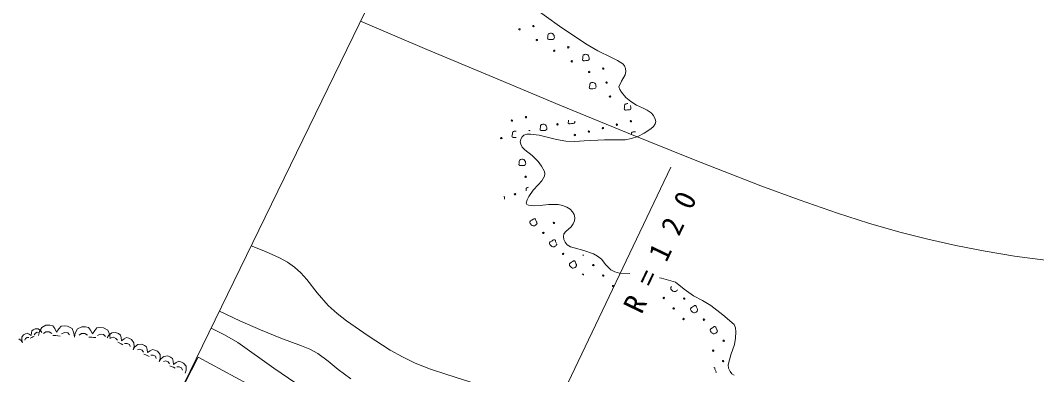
# Model space of a CAD drawing. Units: millimetres, scale not verified. Extents: x 69965 to 709965, y -3686 to 356314.
# Drawn here: x 401881 to 472318, y 290138 to 314653 of the extents above; entities that cross this region are included whole.
import ezdxf

# ---------------------------------------------------------------- set-up
doc = ezdxf.new("R2010")
doc.units = ezdxf.units.MM
doc.header["$LTSCALE"] = 1000
doc.layers.add('S-BGD', color=7, linetype='Continuous', lineweight=13)
doc.styles.add('ＭＳ ゴシック', font='')
doc.styles.get('ＭＳ ゴシック').set_extended_font_data('MS Gothic')

msp = doc.modelspace()

# ---------------------------------------------------------------- linework, layer by layer
at = {"layer": 'S-BGD'}
for p, q in [((377130, 215554), (428754, 321330)), ((437450, 315536), (439254, 314248)), ((425463, 314587), (430051, 312646)), ((439254, 314248), (441065, 313029)), ((438416, 313410), (438436, 313489)), ((438436, 313489), (438447, 313547)), ((438446, 313638), (438459, 313682)), ((438450, 313594), (438446, 313638)), ((438447, 313547), (438450, 313594)), ((438459, 313682), (438471, 313707)), ((438471, 313707), (438498, 313728)), ((438498, 313728), (438531, 313741)), ((438531, 313741), (438565, 313754)), ((438565, 313754), (438621, 313771)), ((438621, 313771), (438699, 313767)), ((438699, 313767), (438753, 313751)), ((438753, 313751), (438794, 313726)), ((438794, 313726), (438841, 313662)), ((438841, 313662), (438867, 313598)), ((438867, 313598), (438878, 313538)), ((438878, 313538), (438891, 313475)), ((438891, 313475), (438879, 313423)), ((438435, 313367), (438416, 313410)), ((438468, 313342), (438435, 313367)), ((438503, 313325), (438468, 313342)), ((438560, 313327), (438503, 313325)), ((438660, 313335), (438560, 313327)), ((438778, 313337), (438660, 313335)), ((438849, 313374), (438778, 313337)), ((438879, 313423), (438849, 313374)), ((441065, 313029), (441900, 312551)), ((430051, 312646), (434655, 310711)), ((440854, 312022), (440864, 312080)), ((440864, 312170), (440877, 312214)), ((440868, 312126), (440864, 312170)), ((440864, 312080), (440868, 312126)), ((440877, 312214), (440888, 312239)), ((440888, 312239), (440916, 312260)), ((440916, 312260), (440948, 312273)), ((440948, 312273), (440982, 312286)), ((440982, 312286), (441038, 312303)), ((441038, 312303), (441116, 312299)), ((441116, 312299), (441171, 312283)), ((441171, 312283), (441211, 312258)), ((441211, 312258), (441259, 312194)), ((441259, 312194), (441284, 312130)), ((441284, 312130), (441296, 312070)), ((441296, 312070), (441309, 312007)), ((441900, 312551), (442854, 312078)), ((442854, 312078), (443275, 311881)), ((440834, 311942), (440854, 312022)), ((440853, 311899), (440834, 311942)), ((440886, 311874), (440853, 311899)), ((440921, 311857), (440886, 311874)), ((440978, 311859), (440921, 311857)), ((441078, 311867), (440978, 311859)), ((441196, 311869), (441078, 311867)), ((441266, 311906), (441196, 311869)), ((441296, 311955), (441266, 311906)), ((441309, 312007), (441296, 311955)), ((443275, 311881), (443635, 311646)), ((443635, 311646), (443761, 311499)), ((443761, 311499), (443830, 311325)), ((434655, 310711), (439261, 308794)), ((443793, 310892), (443538, 310453)), ((443843, 311115), (443793, 310892)), ((443830, 311325), (443843, 311115)), ((441308, 309999), (441329, 310079)), ((441328, 309957), (441308, 309999)), ((441361, 309931), (441328, 309957)), ((441329, 310079), (441339, 310137)), ((441339, 310228), (441352, 310271)), ((441343, 310183), (441339, 310228)), ((441339, 310137), (441343, 310183)), ((441352, 310271), (441363, 310296)), ((441396, 309914), (441361, 309931)), ((441363, 310296), (441391, 310318)), ((441391, 310318), (441423, 310330)), ((441423, 310330), (441457, 310343)), ((441552, 309924), (441453, 309916)), ((441457, 310343), (441513, 310360)), ((441513, 310360), (441591, 310357)), ((441671, 309927), (441552, 309924)), ((441591, 310357), (441646, 310340)), ((441646, 310340), (441686, 310315)), ((441741, 309963), (441671, 309927)), ((441686, 310315), (441734, 310251)), ((441734, 310251), (441759, 310188)), ((441771, 310012), (441741, 309963)), ((441759, 310188), (441771, 310128)), ((441771, 310128), (441784, 310064)), ((441784, 310064), (441771, 310012)), ((443538, 310453), (443369, 310051)), ((443369, 310051), (443419, 309863)), ((441453, 309916), (441396, 309914)), ((443419, 309863), (443534, 309677)), ((443534, 309677), (443849, 309326)), ((443849, 309326), (444190, 309034)), ((439261, 308794), (443891, 306895)), ((443726, 308531), (443747, 308611)), ((443746, 308489), (443726, 308531)), ((443747, 308611), (443757, 308669)), ((443757, 308760), (443770, 308803)), ((443760, 308715), (443757, 308760)), ((443757, 308669), (443760, 308715)), ((443770, 308803), (443781, 308828)), ((443781, 308828), (443808, 308850)), ((443808, 308850), (443841, 308862)), ((443841, 308862), (443875, 308875)), ((443875, 308875), (443931, 308892)), ((443931, 308892), (443993, 308890)), ((444189, 308544), (444159, 308495)), ((444164, 308751), (444177, 308720)), ((444177, 308720), (444189, 308660)), ((444189, 308660), (444202, 308596)), ((444202, 308596), (444189, 308544)), ((444190, 309034), (444574, 308793)), ((444574, 308793), (445008, 308595)), ((445008, 308595), (445325, 308446)), ((443778, 308463), (443746, 308489)), ((443813, 308446), (443778, 308463)), ((443870, 308448), (443813, 308446)), ((443970, 308456), (443870, 308448)), ((444089, 308459), (443970, 308456)), ((444159, 308495), (444089, 308459)), ((445325, 308446), (445609, 308246)), ((445609, 308246), (445771, 308059)), ((445771, 308059), (445889, 307827)), ((445889, 307827), (445918, 307655)), ((437898, 307106), (437918, 307186)), ((437917, 307064), (437898, 307106)), ((437918, 307186), (437929, 307244)), ((437928, 307335), (437941, 307378)), ((437932, 307290), (437928, 307335)), ((437929, 307244), (437932, 307290)), ((437941, 307378), (437952, 307404)), ((437952, 307404), (437980, 307425)), ((437980, 307425), (438012, 307438)), ((438012, 307438), (438047, 307450)), ((438047, 307450), (438102, 307468)), ((438102, 307468), (438181, 307464)), ((438181, 307464), (438235, 307447)), ((438235, 307447), (438275, 307423)), ((438275, 307423), (438323, 307359)), ((438323, 307359), (438349, 307295)), ((438360, 307119), (438331, 307070)), ((438349, 307295), (438360, 307235)), ((438360, 307235), (438373, 307172)), ((438373, 307172), (438360, 307119)), ((439841, 307581), (439861, 307661)), ((439860, 307539), (439841, 307581)), ((439893, 307513), (439860, 307539)), ((439861, 307661), (439872, 307719)), ((439872, 307719), (439873, 307737)), ((439928, 307496), (439893, 307513)), ((439985, 307498), (439928, 307496)), ((440085, 307506), (439985, 307498)), ((440203, 307509), (440085, 307506)), ((440273, 307545), (440203, 307509)), ((440303, 307594), (440273, 307545)), ((440316, 307647), (440303, 307594)), ((440312, 307667), (440316, 307647)), ((445579, 307140), (445123, 306847)), ((445768, 307311), (445579, 307140)), ((445887, 307495), (445768, 307311)), ((445918, 307655), (445887, 307495)), ((435955, 306632), (435976, 306711)), ((435974, 306589), (435955, 306632)), ((436007, 306563), (435974, 306589)), ((435976, 306711), (435986, 306769)), ((435986, 306860), (435999, 306903)), ((435989, 306816), (435986, 306860)), ((435986, 306769), (435989, 306816)), ((435999, 306903), (436010, 306929)), ((436042, 306546), (436007, 306563)), ((436010, 306929), (436037, 306950)), ((436037, 306950), (436070, 306963)), ((436099, 306549), (436042, 306546)), ((436070, 306963), (436104, 306976)), ((436199, 306557), (436099, 306549)), ((436104, 306976), (436160, 306993)), ((436160, 306993), (436238, 306989)), ((436246, 306558), (436199, 306557)), ((436566, 306441), (436530, 306257)), ((436653, 306594), (436566, 306441)), ((436782, 306699), (436653, 306594)), ((436994, 306770), (436782, 306699)), ((437240, 306784), (436994, 306770)), ((437846, 306705), (437240, 306784)), ((438394, 306574), (437846, 306705)), ((437950, 307038), (437917, 307064)), ((437985, 307021), (437950, 307038)), ((438042, 307023), (437985, 307021)), ((438142, 307031), (438042, 307023)), ((438260, 307034), (438142, 307031)), ((438331, 307070), (438260, 307034)), ((439034, 306400), (438394, 306574)), ((444236, 306479), (443793, 306393)), ((443891, 306895), (448532, 305028)), ((444232, 306817), (444245, 306860)), ((444235, 306772), (444232, 306817)), ((444669, 306625), (444236, 306479)), ((444245, 306860), (444256, 306886)), ((444256, 306886), (444283, 306907)), ((444283, 306907), (444316, 306919)), ((444316, 306919), (444350, 306932)), ((444350, 306932), (444406, 306950)), ((444406, 306950), (444484, 306946)), ((444484, 306946), (444519, 306935)), ((445123, 306847), (444669, 306625)), ((436530, 306257), (436557, 306079)), ((436557, 306079), (436669, 305879)), ((436669, 305879), (436843, 305697)), ((439676, 306287), (439034, 306400)), ((440308, 306275), (439676, 306287)), ((440947, 306325), (440308, 306275)), ((442373, 306390), (440947, 306325)), ((443793, 306393), (442373, 306390)), ((436485, 304986), (436512, 305007)), ((436512, 305007), (436545, 305020)), ((436545, 305020), (436579, 305033)), ((436579, 305033), (436635, 305050)), ((436635, 305050), (436713, 305046)), ((436713, 305046), (436767, 305030)), ((436767, 305030), (436808, 305005)), ((436808, 305005), (436855, 304941)), ((436843, 305697), (437344, 305295)), ((437344, 305295), (437767, 304882)), ((448532, 305028), (453208, 303204)), ((433104, 275465), (446955, 304501)), ((436430, 304689), (436450, 304768)), ((436449, 304646), (436430, 304689)), ((436482, 304621), (436449, 304646)), ((436450, 304768), (436461, 304826)), ((436460, 304917), (436474, 304961)), ((436464, 304873), (436460, 304917)), ((436461, 304826), (436464, 304873)), ((436474, 304961), (436485, 304986)), ((436517, 304604), (436482, 304621)), ((436574, 304606), (436517, 304604)), ((436674, 304614), (436574, 304606)), ((436792, 304616), (436674, 304614)), ((436863, 304653), (436792, 304616)), ((436855, 304941), (436881, 304877)), ((436893, 304702), (436863, 304653)), ((436881, 304877), (436893, 304817)), ((436893, 304817), (436905, 304754)), ((436905, 304754), (436893, 304702)), ((437767, 304882), (438005, 304564)), ((438005, 304564), (438205, 304192)), ((438215, 303875), (438017, 303560)), ((438205, 304192), (438240, 304033)), ((438240, 304033), (438215, 303875)), ((436930, 302850), (436936, 302884)), ((436935, 302975), (436948, 303018)), ((436939, 302930), (436935, 302975)), ((436936, 302884), (436939, 302930)), ((436948, 303018), (436959, 303043)), ((436959, 303043), (436987, 303065)), ((436987, 303065), (437019, 303077)), ((437019, 303077), (437054, 303090)), ((437054, 303090), (437099, 303104)), ((437426, 302903), (437121, 302475)), ((437767, 303278), (437426, 302903)), ((438017, 303560), (437767, 303278)), ((453208, 303204), (455853, 302229)), ((435402, 302487), (435413, 302460)), ((435413, 302460), (435425, 302400)), ((435425, 302400), (435437, 302336)), ((435437, 302336), (435425, 302284)), ((436999, 302238), (436940, 301996)), ((437121, 302475), (436999, 302238)), ((455853, 302229), (458513, 301313)), ((436940, 301996), (436989, 301915)), ((436989, 301915), (437101, 301861)), ((437101, 301861), (437525, 301815)), ((437525, 301815), (437906, 301832)), ((437906, 301832), (438492, 301900)), ((438492, 301900), (439145, 301910)), ((439145, 301910), (439463, 301853)), ((439463, 301853), (439763, 301736)), ((439763, 301736), (439976, 301591)), ((439976, 301591), (440152, 301397)), ((437196, 300711), (437239, 300777)), ((437239, 300777), (437341, 300837)), ((437341, 300837), (437424, 300894)), ((437424, 300894), (437472, 300923)), ((437472, 300923), (437511, 300926)), ((437511, 300926), (437552, 300920)), ((437552, 300920), (437590, 300892)), ((437590, 300892), (437611, 300813)), ((437611, 300813), (437631, 300757)), ((440152, 301397), (440254, 301208)), ((440284, 300776), (440205, 300567)), ((440254, 301208), (440302, 300993)), ((440302, 300993), (440284, 300776)), ((458513, 301313), (460666, 300630)), ((437194, 300653), (437196, 300711)), ((437208, 300601), (437194, 300653)), ((437251, 300553), (437208, 300601)), ((437290, 300506), (437251, 300553)), ((437344, 300463), (437290, 300506)), ((437417, 300431), (437344, 300463)), ((437464, 300430), (437417, 300431)), ((437520, 300442), (437464, 300430)), ((437590, 300477), (437520, 300442)), ((437630, 300519), (437590, 300477)), ((437653, 300548), (437630, 300519)), ((437631, 300757), (437651, 300715)), ((437651, 300715), (437676, 300678)), ((437675, 300574), (437653, 300548)), ((437689, 300606), (437675, 300574)), ((437676, 300678), (437686, 300634)), ((437686, 300634), (437689, 300606)), ((439863, 300198), (439680, 300054)), ((440058, 300363), (439863, 300198)), ((440205, 300567), (440058, 300363)), ((460666, 300630), (462843, 300003)), ((438608, 299319), (438710, 299380)), ((438710, 299380), (438793, 299436)), ((438793, 299436), (438842, 299466)), ((438842, 299466), (438881, 299468)), ((438881, 299468), (438922, 299462)), ((438922, 299462), (438960, 299434)), ((438960, 299434), (438981, 299355)), ((439554, 299881), (439522, 299699)), ((439522, 299699), (439552, 299501)), ((439552, 299501), (439644, 299294)), ((439680, 300054), (439554, 299881)), ((462843, 300003), (464764, 299509)), ((464764, 299509), (466707, 299071)), ((417884, 299058), (418877, 298670)), ((418877, 298670), (419852, 298223)), ((438563, 299195), (438565, 299253)), ((438578, 299144), (438563, 299195)), ((438565, 299253), (438608, 299319)), ((438620, 299095), (438578, 299144)), ((438660, 299049), (438620, 299095)), ((438714, 299006), (438660, 299049)), ((438786, 298973), (438714, 299006)), ((438834, 298972), (438786, 298973)), ((438889, 298984), (438834, 298972)), ((438959, 299019), (438889, 298984)), ((438999, 299062), (438959, 299019)), ((438981, 299355), (439000, 299299)), ((439023, 299090), (438999, 299062)), ((439000, 299299), (439020, 299257)), ((439020, 299257), (439045, 299220)), ((439045, 299117), (439023, 299090)), ((439058, 299149), (439045, 299117)), ((439055, 299176), (439058, 299149)), ((439644, 299294), (439782, 299130)), ((439782, 299130), (439999, 298993)), ((439999, 298993), (440258, 298904)), ((440258, 298904), (440936, 298734)), ((440936, 298734), (441596, 298505)), ((466707, 299071), (468741, 298679)), ((468741, 298679), (470787, 298346)), ((419852, 298223), (420386, 297923)), ((440080, 297922), (440163, 297978)), ((440163, 297978), (440211, 298008)), ((440211, 298008), (440250, 298010)), ((440250, 298010), (440291, 298004)), ((440291, 298004), (440329, 297977)), ((440329, 297977), (440350, 297897)), ((441596, 298505), (441886, 298344)), ((441886, 298344), (442149, 298128)), ((442149, 298128), (442461, 297736)), ((470787, 298346), (473092, 298036)), ((420386, 297923), (420882, 297574)), ((420882, 297574), (421321, 297174)), ((439932, 297738), (439934, 297795)), ((439947, 297686), (439932, 297738)), ((439934, 297795), (439978, 297861)), ((439989, 297637), (439947, 297686)), ((439978, 297861), (440080, 297922)), ((440029, 297591), (439989, 297637)), ((440083, 297548), (440029, 297591)), ((440156, 297516), (440083, 297548)), ((440203, 297514), (440156, 297516)), ((440259, 297526), (440203, 297514)), ((440328, 297562), (440259, 297526)), ((440369, 297604), (440328, 297562)), ((440350, 297897), (440370, 297842)), ((440392, 297632), (440369, 297604)), ((440370, 297842), (440390, 297800)), ((440390, 297800), (440415, 297763)), ((440414, 297659), (440392, 297632)), ((440428, 297691), (440414, 297659)), ((440415, 297763), (440425, 297719)), ((440425, 297719), (440428, 297691)), ((442461, 297736), (442813, 297390)), ((442813, 297390), (443092, 297252)), ((443092, 297252), (443408, 297166)), ((421321, 297174), (421727, 296722)), ((421727, 296722), (422451, 295806)), ((443408, 297166), (444113, 297130)), ((446187, 296829), (446306, 296805)), ((446306, 296805), (447292, 296545)), ((447292, 296545), (447888, 296048)), ((446956, 296103), (446958, 296161)), ((446971, 296052), (446956, 296103)), ((446958, 296161), (447001, 296227)), ((447013, 296003), (446971, 296052)), ((447001, 296227), (447016, 296236)), ((447053, 295957), (447013, 296003)), ((447106, 295914), (447053, 295957)), ((447179, 295881), (447106, 295914)), ((447227, 295880), (447179, 295881)), ((447282, 295892), (447227, 295880)), ((447352, 295927), (447282, 295892)), ((447392, 295970), (447352, 295927)), ((447415, 295998), (447392, 295970)), ((447888, 296048), (448528, 295595)), ((422451, 295806), (423220, 294933)), ((448528, 295595), (449151, 295280)), ((449151, 295280), (449746, 294913)), ((417094, 293870), (415675, 294530)), ((423220, 294933), (423833, 294376)), ((448325, 294646), (448327, 294703)), ((448340, 294594), (448325, 294646)), ((448327, 294703), (448370, 294769)), ((448382, 294545), (448340, 294594)), ((448370, 294769), (448472, 294830)), ((448422, 294499), (448382, 294545)), ((448476, 294456), (448422, 294499)), ((448472, 294830), (448555, 294886)), ((448548, 294424), (448476, 294456)), ((448555, 294886), (448604, 294916)), ((448651, 294434), (448596, 294422)), ((448604, 294916), (448643, 294918)), ((448643, 294918), (448684, 294912)), ((448721, 294469), (448651, 294434)), ((448684, 294912), (448722, 294885)), ((448761, 294512), (448721, 294469)), ((448722, 294885), (448743, 294805)), ((448743, 294805), (448762, 294750)), ((448785, 294540), (448761, 294512)), ((448762, 294750), (448782, 294708)), ((448782, 294708), (448808, 294671)), ((448807, 294567), (448785, 294540)), ((448820, 294599), (448807, 294567)), ((448808, 294671), (448817, 294627)), ((448817, 294627), (448820, 294599)), ((449746, 294913), (450563, 294281)), ((418527, 293235), (417094, 293870)), ((423833, 294376), (424495, 293858)), ((424495, 293858), (425991, 292819)), ((448596, 294422), (448548, 294424)), ((450563, 294281), (451343, 293602)), ((402634, 292854), (402645, 293029)), ((402645, 293029), (402669, 293172)), ((402669, 293172), (402769, 293241)), ((402769, 293241), (402902, 293309)), ((402902, 293309), (403117, 293310)), ((403043, 293069), (402923, 293007)), ((403156, 293030), (403043, 293069)), ((403117, 293310), (403279, 293186)), ((403145, 292849), (403202, 293126)), ((403202, 293126), (403364, 293411)), ((403279, 293186), (403379, 293048)), ((403364, 293411), (403658, 293572)), ((403648, 293106), (403487, 292983)), ((403878, 293095), (403648, 293106)), ((403658, 293572), (403924, 293559)), ((404060, 292993), (403878, 293095)), ((403924, 293559), (404133, 293506)), ((404133, 293506), (404261, 293320)), ((404261, 293320), (404399, 293071)), ((404399, 293071), (404560, 293312)), ((404560, 293312), (404711, 293498)), ((404711, 293498), (404911, 293514)), ((404939, 293052), (404736, 292968)), ((404911, 293514), (405159, 293502)), ((405163, 293042), (404939, 293052)), ((405159, 293502), (405468, 293326)), ((405293, 292893), (405163, 293042)), ((405468, 293326), (405597, 293016)), ((405684, 293012), (405846, 293297)), ((405846, 293297), (406139, 293457)), ((406139, 293457), (406406, 293445)), ((406406, 293445), (406615, 293392)), ((406615, 293392), (406743, 293205)), ((406743, 293205), (406881, 292957)), ((406881, 292957), (407041, 293198)), ((407041, 293198), (407193, 293384)), ((407193, 293384), (407393, 293399)), ((407393, 293399), (407641, 293388)), ((407641, 293388), (407950, 293212)), ((407950, 293212), (408079, 292901)), ((408016, 292866), (408220, 293030)), ((408220, 293030), (408485, 293063)), ((408485, 293063), (408679, 292975)), ((415101, 293356), (416036, 292882)), ((419938, 292655), (418527, 293235)), ((449695, 293188), (449696, 293245)), ((449709, 293136), (449695, 293188)), ((449696, 293245), (449740, 293312)), ((449752, 293087), (449709, 293136)), ((449740, 293312), (449842, 293372)), ((449791, 293041), (449752, 293087)), ((449845, 292998), (449791, 293041)), ((449842, 293372), (449925, 293428)), ((449925, 293428), (449973, 293458)), ((449973, 293458), (450012, 293461)), ((450012, 293461), (450053, 293454)), ((450053, 293454), (450091, 293427)), ((450091, 293427), (450112, 293348)), ((450131, 293054), (450091, 293012)), ((450112, 293348), (450132, 293292)), ((450154, 293082), (450131, 293054)), ((450132, 293292), (450152, 293250)), ((450152, 293250), (450177, 293213)), ((450176, 293109), (450154, 293082)), ((450190, 293141), (450176, 293109)), ((450177, 293213), (450187, 293169)), ((450187, 293169), (450190, 293141)), ((451343, 293602), (451434, 293367)), ((451434, 293367), (451472, 293097)), ((451472, 293097), (451456, 292651)), ((401781, 292623), (401942, 292499)), ((401942, 292499), (402043, 292360)), ((401988, 292721), (402094, 292893)), ((401989, 292523), (401988, 292721)), ((402043, 292360), (401989, 292523)), ((402094, 292893), (402238, 292967)), ((402229, 292646), (402182, 292533)), ((402353, 292710), (402229, 292646)), ((402238, 292967), (402363, 293002)), ((402479, 292711), (402353, 292710)), ((402363, 293002), (402487, 292943)), ((402487, 292943), (402634, 292854)), ((402676, 292715), (402567, 292655)), ((402746, 292751), (402676, 292715)), ((402839, 292791), (402746, 292751)), ((402923, 293007), (402842, 292902)), ((404345, 292837), (404140, 292841)), ((404475, 292831), (404345, 292837)), ((404642, 292811), (404475, 292831)), ((405597, 293016), (405627, 292735)), ((405627, 292735), (405684, 293012)), ((406130, 292991), (405969, 292868)), ((406360, 292981), (406130, 292991)), ((406542, 292879), (406360, 292981)), ((406827, 292723), (406622, 292726)), ((406957, 292717), (406827, 292723)), ((407124, 292697), (406957, 292717)), ((407421, 292938), (407218, 292854)), ((407645, 292927), (407421, 292938)), ((407775, 292778), (407645, 292927)), ((407892, 292677), (408016, 292866)), ((408079, 292901), (408109, 292620)), ((408341, 292720), (408185, 292676)), ((408508, 292644), (408341, 292720)), ((408613, 292515), (408508, 292644)), ((408779, 292316), (408628, 292378)), ((408679, 292975), (408818, 292874)), ((408874, 292273), (408779, 292316)), ((408818, 292874), (408859, 292698)), ((408859, 292698), (408888, 292473)), ((408888, 292473), (409078, 292605)), ((409078, 292605), (409245, 292698)), ((409245, 292698), (409397, 292651)), ((409397, 292651), (409578, 292570)), ((409578, 292570), (409756, 292348)), ((409756, 292348), (409760, 292080)), ((416036, 292882), (416948, 292351)), ((416948, 292351), (419450, 290584)), ((421369, 292133), (419938, 292655)), ((425991, 292819), (427518, 291833)), ((449918, 292966), (449845, 292998)), ((449965, 292964), (449918, 292966)), ((450021, 292976), (449965, 292964)), ((450091, 293012), (450021, 292976)), ((451456, 292651), (451380, 292214)), ((408992, 292209), (408874, 292273)), ((409283, 292301), (409108, 292298)), ((409446, 292227), (409283, 292301)), ((409498, 292079), (409446, 292227)), ((409760, 292080), (409700, 291863)), ((409700, 291863), (409823, 292052)), ((409823, 292052), (410027, 292215)), ((410148, 291905), (409993, 291861)), ((410027, 292215), (410292, 292248)), ((410316, 291830), (410148, 291905)), ((410292, 292248), (410486, 292160)), ((410421, 291701), (410316, 291830)), ((410486, 292160), (410626, 292060)), ((410626, 292060), (410666, 291884)), ((410666, 291884), (410695, 291659)), ((410695, 291659), (410885, 291791)), ((410885, 291791), (411052, 291884)), ((411052, 291884), (411205, 291837)), ((411205, 291837), (411386, 291755)), ((411386, 291755), (411563, 291534)), ((421948, 291891), (421369, 292133)), ((422488, 291602), (421948, 291891)), ((427518, 291833), (428363, 291360)), ((451380, 292214), (451127, 291516)), ((410586, 291501), (410435, 291564)), ((410681, 291458), (410586, 291501)), ((410799, 291394), (410681, 291458)), ((411090, 291486), (410915, 291483)), ((411253, 291413), (411090, 291486)), ((411305, 291264), (411253, 291413)), ((411567, 291266), (411507, 291048)), ((411507, 291048), (411630, 291237)), ((411563, 291534), (411567, 291266)), ((411630, 291237), (411835, 291401)), ((411956, 291090), (411800, 291047)), ((411835, 291401), (412099, 291433)), ((412123, 291015), (411956, 291090)), ((412099, 291433), (412294, 291346)), ((412228, 290886), (412123, 291015)), ((412294, 291346), (412433, 291245)), ((412433, 291245), (412473, 291069)), ((412473, 291069), (412502, 290844)), ((412502, 290844), (412692, 290976)), ((412692, 290976), (412859, 291069)), ((412859, 291069), (413012, 291022)), ((413012, 291022), (413193, 290941)), ((413193, 290941), (413370, 290719)), ((413257, 289504), (414199, 291356)), ((414199, 291356), (423521, 286336)), ((423222, 291077), (422488, 291602)), ((423919, 290505), (423222, 291077)), ((428363, 291360), (429234, 290941)), ((429234, 290941), (430319, 290515)), ((451127, 291516), (450937, 290815)), ((412393, 290687), (412242, 290749)), ((412488, 290644), (412393, 290687)), ((412606, 290580), (412488, 290644)), ((412898, 290671), (412722, 290669)), ((413060, 290598), (412898, 290671)), ((413113, 290449), (413060, 290598)), ((413374, 290451), (413314, 290233)), ((413370, 290719), (413374, 290451)), ((419450, 290584), (421990, 288864)), ((424793, 289837), (423919, 290505)), ((430319, 290515), (431437, 290142)), ((449938, 290631), (449965, 290627)), ((449965, 290627), (450003, 290600)), ((450003, 290600), (450024, 290520)), ((450024, 290520), (450043, 290465)), ((450043, 290465), (450063, 290423)), ((450063, 290423), (450089, 290386)), ((450101, 290314), (450088, 290282)), ((450089, 290386), (450098, 290342)), ((450098, 290342), (450101, 290314)), ((450937, 290815), (450969, 290589)), ((450969, 290589), (451067, 290363)), ((451067, 290363), (451198, 290203)), ((451198, 290203), (451361, 290097)), ((431437, 290142), (433604, 289466))]:
    msp.add_line(p, q, dxfattribs=at)
for centre in [(437440, 314257), (437677, 313286), (439857, 312789), (438886, 312552), (440095, 311818), (442275, 311321), (441304, 311084), (442512, 310350), (442750, 309378), (436921, 307954), (435950, 307716), (439102, 307457), (442253, 307198), (443225, 307436), (444196, 307673), (435216, 306507), (440311, 306723), (441282, 306961), (436900, 303831), (436166, 302622), (438857, 300635), (438128, 299950), (439497, 298493), (441596, 297720), (442280, 296991), (442965, 296262), (446477, 295445), (447890, 295400), (447161, 294716), (447846, 293987), (449260, 293943), (450629, 292485), (449900, 291800), (450585, 291072)]:
    msp.add_circle(centre, 49.8, dxfattribs=at)
for centre, start, end in [((436468, 314020), 280.42116, 194.79005), ((437159, 306982), 27.29625, 134.66562), ((440911, 298448), 201.56827, 293.34535), ((440867, 297035), 343.28667, 152.94882)]:
    msp.add_arc(centre, 49.8, start, end, dxfattribs=at)

# ---------------------------------------------------------------- texts
at = {"layer": 'S-BGD', "insert": (444952, 294251), "char_height": 1466, "attachment_point": 7, "rotation": 64.4, "style": 'ＭＳ ゴシック'}
msp.add_mtext('\\T2;R=120', dxfattribs=at)

doc.saveas('drawing.dxf')
